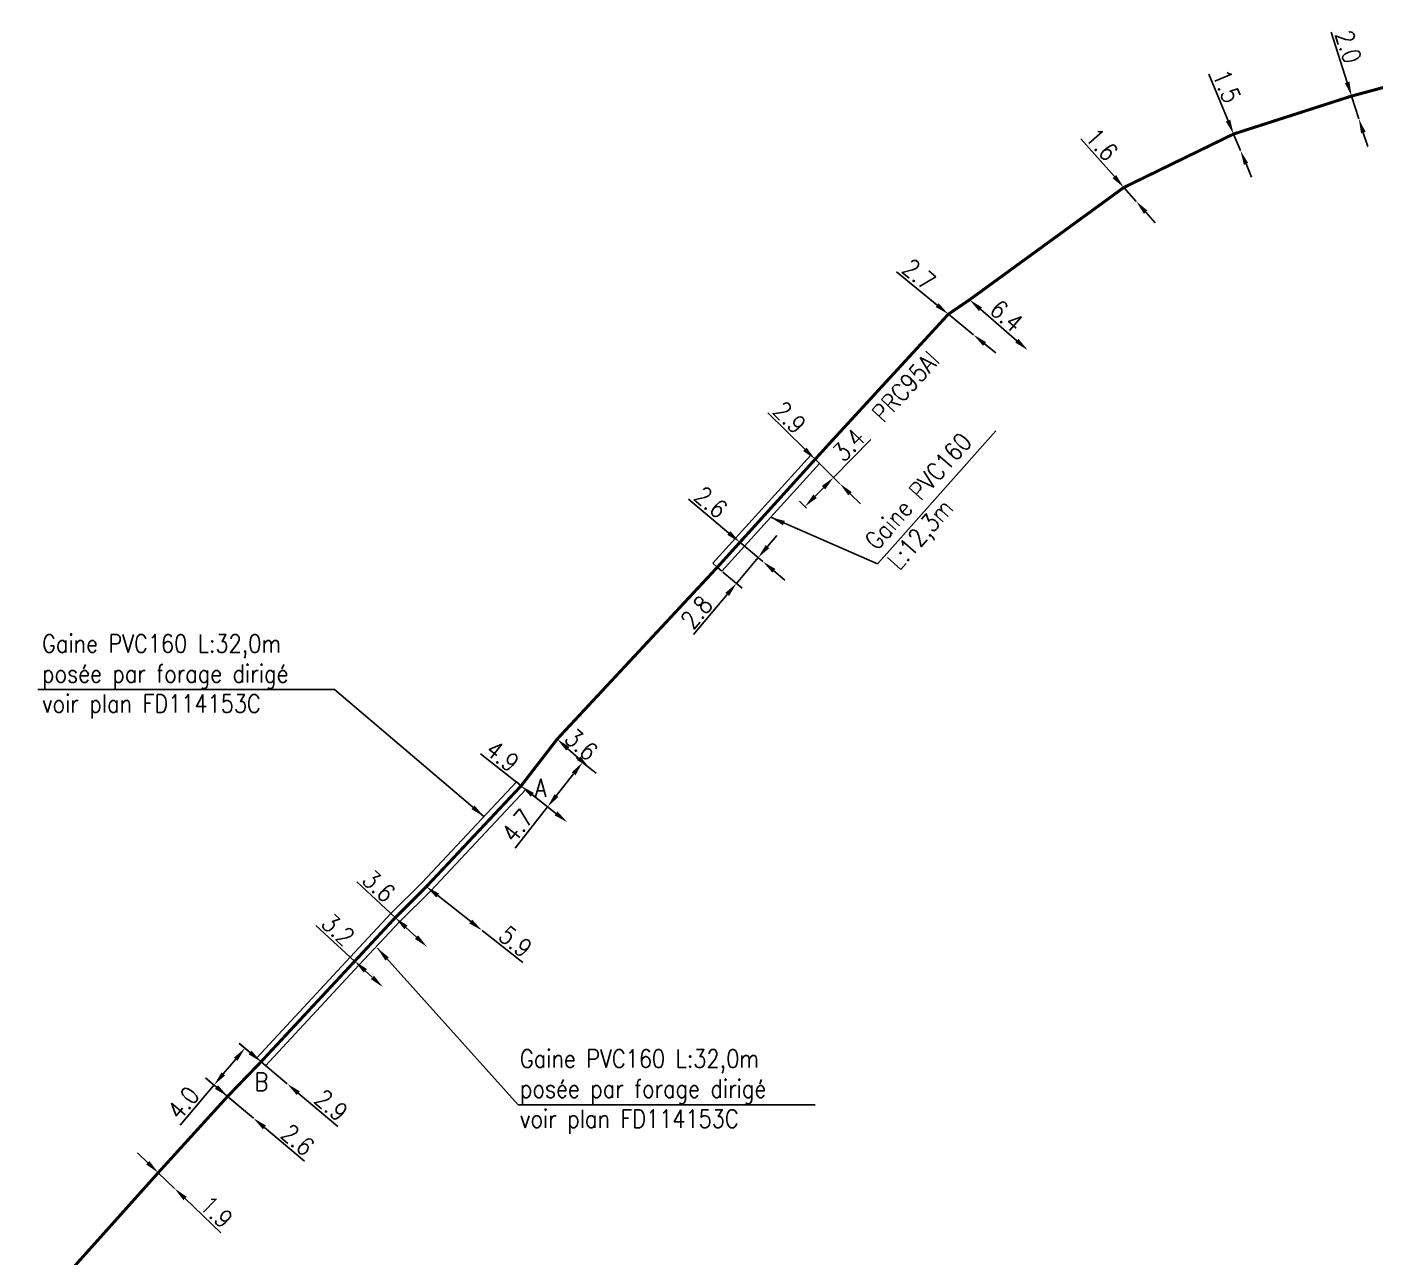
# Model space of a CAD drawing. Header units: millimetres. Extents: x 114000 to 114886, y 153000 to 154000.
# Drawn here: x 114286.7 to 114398.9, y 153217.5 to 153319.9 of the extents above; entities that cross this region are included whole.
import ezdxf

# ---------------------------------------------------------------- set-up
doc = ezdxf.new("R2010")
doc.units = ezdxf.units.MM
doc.header["$PDMODE"] = 34
doc.layers.get('DEFPOINTS').update_dxf_attribs({"linetype": 'CONTINUOUS'})
doc.layers.add('M_130', color=3, linetype='M_ST_15')
doc.layers.add('M_400', color=7, linetype='CONTINUOUS')
doc.styles.get("Standard").update_dxf_attribs({"font": 'romans.shx', "width": 0.85})
doc.linetypes.add('M_ST_15', pattern='A,5,-0.3,["XX",Standard,S=1,R=0,X=0,Y=-0.5],-2.5', length=7.8)
doc.dimstyles.get("Standard").update_dxf_attribs({"dimtxt": 1.5, "dimasz": 1.2, "dimexe": 0.625, "dimexo": 0.625, "dimgap": 0.25, "dimtad": 1, "dimdec": 1, "dimzin": 0, "dimdsep": 46, "dimtxsty": 'Standard', "dimcen": -0.5, "dimadec": 0, "dimazin": 0, "dimtfac": 1, "dimtdec": 1, "dimtmove": 0, "dimatfit": 3, "dimfxl": 1, "dimtolj": 1, "dimtzin": 0, "dimarcsym": 0})

# ---------------------------------------------------------------- blocks, each defined once
blk = doc.blocks.new('*D85')
at = {"layer": 'DEFPOINTS', "color": 0, "linetype": 'Continuous', "transparency": 16777216}
for p in [(114297.6, 153224.47), (114298.97, 153223.16), (114298.97, 153223.16)]:
    blk.add_point(p, dxfattribs=at)
at = {"layer": 'M_130', "color": 0, "linetype": 'Continuous', "lineweight": -2, "transparency": 16777216}
for p, q in [((114296.73, 153225.3), (114295.87, 153226.13)), ((114297.6, 153224.47), (114298.97, 153223.16)), ((114299.84, 153222.33), (114302.82, 153219.47))]:
    blk.add_line(p, q, dxfattribs=at)
at = {"layer": 'M_130', "color": 0, "linetype": 'Continuous', "transparency": 16777216}
for points in [[(114296.87, 153225.45), (114296.6, 153225.16), (114297.6, 153224.47)], [(114299.98, 153222.47), (114299.7, 153222.18), (114298.97, 153223.16)]]:
    blk.add_solid(points, dxfattribs=at)
at = {"layer": 'M_130', "color": 0, "linetype": 'Continuous', "transparency": 16777216, "insert": (114302.45, 153221.21), "char_height": 1.5, "attachment_point": 5, "rotation": 316.224}
blk.add_mtext('\\A1;1.9', dxfattribs=at)
blk = doc.blocks.new('*D86')
at = {"layer": 'DEFPOINTS', "color": 0, "linetype": 'Continuous', "transparency": 16777216}
for p in [(114330.8, 153260.57), (114330.8, 153260.57), (114333.49, 153258.18)]:
    blk.add_point(p, dxfattribs=at)
at = {"layer": 'M_130', "color": 0, "linetype": 'Continuous', "lineweight": -2, "transparency": 16777216}
blk.add_line((114332.59, 153258.98), (114331.7, 153259.77), dxfattribs=at)
at = {"layer": 'M_130', "color": 0, "linetype": 'Continuous', "transparency": 16777216}
for points in [[(114331.83, 153259.92), (114331.56, 153259.62), (114330.8, 153260.57)], [(114332.73, 153259.12), (114332.46, 153258.83), (114333.49, 153258.18)]]:
    blk.add_solid(points, dxfattribs=at)
at = {"layer": 'M_130', "color": 0, "linetype": 'Continuous', "transparency": 16777216, "insert": (114332.81, 153260.12), "char_height": 1.5, "attachment_point": 5, "rotation": 318.3569}
blk.add_mtext('\\A1;3.6', dxfattribs=at)
blk = doc.blocks.new('*D87')
at = {"layer": 'DEFPOINTS', "color": 0, "linetype": 'Continuous', "transparency": 16777216}
for p in [(114363.36, 153295.95), (114363.36, 153295.95), (114365.45, 153294.24)]:
    blk.add_point(p, dxfattribs=at)
at = {"layer": 'M_130', "color": 0, "linetype": 'Continuous', "lineweight": -2, "transparency": 16777216}
for p, q in [((114362.43, 153296.71), (114359.05, 153299.48)), ((114365.45, 153294.24), (114363.36, 153295.95)), ((114366.37, 153293.48), (114367.3, 153292.72))]:
    blk.add_line(p, q, dxfattribs=at)
at = {"layer": 'M_130', "color": 0, "linetype": 'Continuous', "transparency": 16777216}
for points in [[(114362.55, 153296.86), (114362.3, 153296.55), (114363.36, 153295.95)], [(114366.5, 153293.63), (114366.25, 153293.32), (114365.45, 153294.24)]]:
    blk.add_solid(points, dxfattribs=at)
at = {"layer": 'M_130', "color": 0, "linetype": 'Continuous', "transparency": 16777216, "insert": (114360.91, 153299.25), "char_height": 1.5, "attachment_point": 5, "rotation": 320.6927}
blk.add_mtext('\\A1;2.7', dxfattribs=at)
blk = doc.blocks.new('*D88')
at = {"layer": 'DEFPOINTS', "color": 0, "linetype": 'Continuous', "transparency": 16777216}
for p in [(114365.12, 153297.15), (114365.12, 153297.15), (114369.96, 153292.96)]:
    blk.add_point(p, dxfattribs=at)
at = {"layer": 'M_130', "color": 0, "linetype": 'Continuous', "lineweight": -2, "transparency": 16777216}
blk.add_line((114369.06, 153293.74), (114366.03, 153296.36), dxfattribs=at)
at = {"layer": 'M_130', "color": 0, "linetype": 'Continuous', "transparency": 16777216}
for points in [[(114366.16, 153296.51), (114365.9, 153296.21), (114365.12, 153297.15)], [(114369.19, 153293.9), (114368.92, 153293.59), (114369.96, 153292.96)]]:
    blk.add_solid(points, dxfattribs=at)
at = {"layer": 'M_130', "color": 0, "linetype": 'Continuous', "transparency": 16777216, "insert": (114368.2, 153295.81), "char_height": 1.5, "attachment_point": 5, "rotation": 319.1293}
blk.add_mtext('\\A1;6.4', dxfattribs=at)
blk = doc.blocks.new('*D89')
at = {"layer": 'DEFPOINTS', "color": 0, "linetype": 'Continuous', "transparency": 16777216}
for p in [(114377.96, 153306.5), (114377.96, 153306.5), (114378.99, 153305.34)]:
    blk.add_point(p, dxfattribs=at)
at = {"layer": 'M_130', "color": 0, "linetype": 'Continuous', "lineweight": -2, "transparency": 16777216}
for p, q in [((114377.17, 153307.4), (114374.39, 153310.54)), ((114378.99, 153305.34), (114377.96, 153306.5)), ((114379.78, 153304.44), (114380.58, 153303.55))]:
    blk.add_line(p, q, dxfattribs=at)
at = {"layer": 'M_130', "color": 0, "linetype": 'Continuous', "transparency": 16777216}
for points in [[(114377.32, 153307.54), (114377.02, 153307.27), (114377.96, 153306.5)], [(114379.93, 153304.58), (114379.63, 153304.31), (114378.99, 153305.34)]]:
    blk.add_solid(points, dxfattribs=at)
at = {"layer": 'M_130', "color": 0, "linetype": 'Continuous', "transparency": 16777216, "insert": (114376.13, 153310.08), "char_height": 1.5, "attachment_point": 5, "rotation": 311.4964}
blk.add_mtext('\\A1;1.6', dxfattribs=at)
blk = doc.blocks.new('*D90')
at = {"layer": 'DEFPOINTS', "color": 0, "linetype": 'Continuous', "transparency": 16777216}
for p in [(114387.09, 153310.95), (114387.09, 153310.95), (114387.67, 153309.57)]:
    blk.add_point(p, dxfattribs=at)
at = {"layer": 'M_130', "color": 0, "linetype": 'Continuous', "lineweight": -2, "transparency": 16777216}
for p, q in [((114386.63, 153312.06), (114385.03, 153315.93)), ((114387.67, 153309.57), (114387.09, 153310.95)), ((114388.13, 153308.46), (114388.59, 153307.35))]:
    blk.add_line(p, q, dxfattribs=at)
at = {"layer": 'M_130', "color": 0, "linetype": 'Continuous', "transparency": 16777216}
for points in [[(114386.82, 153312.14), (114386.45, 153311.99), (114387.09, 153310.95)], [(114388.31, 153308.54), (114387.95, 153308.38), (114387.67, 153309.57)]]:
    blk.add_solid(points, dxfattribs=at)
at = {"layer": 'M_130', "color": 0, "linetype": 'Continuous', "transparency": 16777216, "insert": (114386.52, 153314.93), "char_height": 1.5, "attachment_point": 5, "rotation": 292.5686}
blk.add_mtext('\\A1;1.5', dxfattribs=at)
blk = doc.blocks.new('*D91')
at = {"layer": 'DEFPOINTS', "color": 0, "linetype": 'Continuous', "transparency": 16777216}
for p in [(114396.91, 153314.11), (114396.91, 153314.11), (114397.52, 153312.21)]:
    blk.add_point(p, dxfattribs=at)
at = {"layer": 'M_130', "color": 0, "linetype": 'Continuous', "lineweight": -2, "transparency": 16777216}
for p, q in [((114396.55, 153315.25), (114395.21, 153319.42)), ((114397.52, 153312.21), (114396.91, 153314.11)), ((114397.89, 153311.06), (114398.26, 153309.92))]:
    blk.add_line(p, q, dxfattribs=at)
at = {"layer": 'M_130', "color": 0, "linetype": 'Continuous', "transparency": 16777216}
for points in [[(114396.74, 153315.31), (114396.36, 153315.19), (114396.91, 153314.11)], [(114398.08, 153311.13), (114397.7, 153311), (114397.52, 153312.21)]]:
    blk.add_solid(points, dxfattribs=at)
at = {"layer": 'M_130', "color": 0, "linetype": 'Continuous', "transparency": 16777216, "insert": (114396.65, 153318.21), "char_height": 1.5, "attachment_point": 5, "rotation": 287.8004}
blk.add_mtext('\\A1;2.0', dxfattribs=at)
blk = doc.blocks.new('*D150')
at = {"layer": 'DEFPOINTS', "color": 0, "linetype": 'Continuous', "transparency": 16777216}
for p in [(114352.27, 153283.87), (114351.42, 153279.93), (114352, 153279.36)]:
    blk.add_point(p, dxfattribs=at)
at = {"layer": 'M_400', "color": 0, "linetype": 'Continuous', "lineweight": -2, "transparency": 16777216}
for p, q in [((114353.8, 153282.36), (114356.91, 153285.52)), ((114352.71, 153283.43), (114354.25, 153281.92)), ((114352.26, 153280.79), (114352.96, 153281.5)), ((114351.55, 153279.8), (114350.98, 153280.37))]:
    blk.add_line(p, q, dxfattribs=at)
at = {"layer": 'M_400', "color": 0, "linetype": 'Continuous', "transparency": 16777216}
for points in [[(114352.82, 153281.64), (114353.11, 153281.36), (114353.8, 153282.36)], [(114352.12, 153280.93), (114352.41, 153280.65), (114351.42, 153279.93)]]:
    blk.add_solid(points, dxfattribs=at)
at = {"layer": 'M_400', "color": 0, "linetype": 'Continuous', "transparency": 16777216, "insert": (114355.07, 153285.07), "char_height": 1.5, "attachment_point": 5, "rotation": 45.4927}
blk.add_mtext('\\A1;3.4', dxfattribs=at)
blk = doc.blocks.new('*D151')
at = {"layer": 'DEFPOINTS', "color": 0, "linetype": 'Continuous', "transparency": 16777216}
for p in [(114352.27, 153283.87), (114352.27, 153283.87), (114354.33, 153281.84)]:
    blk.add_point(p, dxfattribs=at)
at = {"layer": 'M_400', "color": 0, "linetype": 'Continuous', "lineweight": -2, "transparency": 16777216}
for p, q in [((114351.41, 153284.71), (114348.34, 153287.73)), ((114351.83, 153283.42), (114351.83, 153283.42)), ((114354.33, 153281.84), (114352.27, 153283.87)), ((114355.18, 153281), (114356.04, 153280.16))]:
    blk.add_line(p, q, dxfattribs=at)
at = {"layer": 'M_400', "color": 0, "linetype": 'Continuous', "transparency": 16777216}
for points in [[(114351.55, 153284.85), (114351.27, 153284.56), (114352.27, 153283.87)], [(114355.32, 153281.14), (114355.04, 153280.86), (114354.33, 153281.84)]]:
    blk.add_solid(points, dxfattribs=at)
at = {"layer": 'M_400', "color": 0, "linetype": 'Continuous', "transparency": 16777216, "insert": (114350.15, 153287.35), "char_height": 1.5, "attachment_point": 5, "rotation": 315.4927}
blk.add_mtext('\\A1;2.9', dxfattribs=at)
blk = doc.blocks.new('*D152')
at = {"layer": 'DEFPOINTS', "color": 0, "linetype": 'Continuous', "transparency": 16777216}
for p in [(114346.01, 153276.96), (114347.92, 153275.36), (114347.92, 153275.36)]:
    blk.add_point(p, dxfattribs=at)
at = {"layer": 'M_400', "color": 0, "linetype": 'Continuous', "lineweight": -2, "transparency": 16777216}
for p, q in [((114345.09, 153277.73), (114341.74, 153280.54)), ((114347.92, 153275.36), (114346.01, 153276.96)), ((114348.83, 153274.59), (114349.75, 153273.82))]:
    blk.add_line(p, q, dxfattribs=at)
at = {"layer": 'M_400', "color": 0, "linetype": 'Continuous', "transparency": 16777216}
for points in [[(114345.22, 153277.89), (114344.96, 153277.58), (114346.01, 153276.96)], [(114348.96, 153274.74), (114348.71, 153274.43), (114347.92, 153275.36)]]:
    blk.add_solid(points, dxfattribs=at)
at = {"layer": 'M_400', "color": 0, "linetype": 'Continuous', "transparency": 16777216, "insert": (114343.6, 153280.29), "char_height": 1.5, "attachment_point": 5, "rotation": 319.9818}
blk.add_mtext('\\A1;2.6', dxfattribs=at)
blk = doc.blocks.new('*D153')
at = {"layer": 'DEFPOINTS', "color": 0, "linetype": 'Continuous', "transparency": 16777216}
for p in [(114347.53, 153275.68), (114344.13, 153274.88), (114347.92, 153275.36)]:
    blk.add_point(p, dxfattribs=at)
at = {"layer": 'M_400', "color": 0, "linetype": 'Continuous', "lineweight": -2, "transparency": 16777216}
for p, q in [((114348.3, 153276.6), (114349.07, 153277.52)), ((114347.53, 153275.68), (114345.73, 153273.54)), ((114347.44, 153275.76), (114347.05, 153276.09)), ((114344.6, 153274.48), (114346.21, 153273.14)), ((114344.96, 153272.62), (114342.14, 153269.27))]:
    blk.add_line(p, q, dxfattribs=at)
at = {"layer": 'M_400', "color": 0, "linetype": 'Continuous', "transparency": 16777216}
for points in [[(114348.15, 153276.73), (114348.45, 153276.47), (114347.53, 153275.68)], [(114344.8, 153272.75), (114345.11, 153272.49), (114345.73, 153273.54)]]:
    blk.add_solid(points, dxfattribs=at)
at = {"layer": 'M_400', "color": 0, "linetype": 'Continuous', "transparency": 16777216, "insert": (114342.4, 153271.13), "char_height": 1.5, "attachment_point": 5, "rotation": 49.9818}
blk.add_mtext('\\A1;2.8', dxfattribs=at)
blk = doc.blocks.new('*D154')
at = {"layer": 'DEFPOINTS', "color": 0, "linetype": 'Continuous', "transparency": 16777216}
for p in [(114303.38, 153230.83), (114305.52, 153229.02), (114305.52, 153229.02)]:
    blk.add_point(p, dxfattribs=at)
at = {"layer": 'M_130', "color": 0, "linetype": 'Continuous', "lineweight": -2, "transparency": 16777216}
for p, q in [((114302.46, 153231.6), (114301.54, 153232.37)), ((114303.38, 153230.83), (114305.52, 153229.02)), ((114306.44, 153228.24), (114309.78, 153225.43))]:
    blk.add_line(p, q, dxfattribs=at)
at = {"layer": 'M_130', "color": 0, "linetype": 'Continuous', "transparency": 16777216}
for points in [[(114302.59, 153231.75), (114302.33, 153231.45), (114303.38, 153230.83)], [(114306.57, 153228.4), (114306.31, 153228.09), (114305.52, 153229.02)]]:
    blk.add_solid(points, dxfattribs=at)
at = {"layer": 'M_130', "color": 0, "linetype": 'Continuous', "transparency": 16777216, "insert": (114309.21, 153227.21), "char_height": 1.5, "attachment_point": 5, "rotation": 319.8739}
blk.add_mtext('\\A1;2.6', dxfattribs=at)
blk = doc.blocks.new('*D155')
at = {"layer": 'DEFPOINTS', "color": 0, "linetype": 'Continuous', "transparency": 16777216}
for p in [(114306.16, 153233.71), (114302.25, 153231.78), (114305.52, 153229.02)]:
    blk.add_point(p, dxfattribs=at)
at = {"layer": 'M_400', "color": 0, "linetype": 'Continuous', "lineweight": -2, "transparency": 16777216}
for p, q in [((114305.68, 153234.11), (114304.35, 153235.24)), ((114304.05, 153233.92), (114303.02, 153232.7)), ((114302.25, 153231.78), (114299.43, 153228.44)), ((114305.04, 153229.42), (114301.77, 153232.18))]:
    blk.add_line(p, q, dxfattribs=at)
at = {"layer": 'M_400', "color": 0, "linetype": 'Continuous', "transparency": 16777216}
for points in [[(114303.9, 153234.05), (114304.2, 153233.79), (114304.82, 153234.84)], [(114302.87, 153232.83), (114303.17, 153232.57), (114302.25, 153231.78)]]:
    blk.add_solid(points, dxfattribs=at)
at = {"layer": 'M_400', "color": 0, "linetype": 'Continuous', "transparency": 16777216, "insert": (114299.69, 153230.29), "char_height": 1.5, "attachment_point": 5, "rotation": 49.8739}
blk.add_mtext('\\A1;4.0', dxfattribs=at)
blk = doc.blocks.new('*D156')
at = {"layer": 'DEFPOINTS', "color": 0, "linetype": 'Continuous', "transparency": 16777216}
for p in [(114313.95, 153242.09), (114316.3, 153239.93), (114316.3, 153239.93)]:
    blk.add_point(p, dxfattribs=at)
at = {"layer": 'M_400', "color": 0, "linetype": 'Continuous', "lineweight": -2, "transparency": 16777216}
for p, q in [((114313.95, 153242.09), (114310.73, 153245.05)), ((114315.42, 153240.74), (114314.83, 153241.28))]:
    blk.add_line(p, q, dxfattribs=at)
at = {"layer": 'M_400', "color": 0, "linetype": 'Continuous', "transparency": 16777216}
for points in [[(114314.97, 153241.43), (114314.7, 153241.13), (114313.95, 153242.09)], [(114315.56, 153240.88), (114315.29, 153240.59), (114316.3, 153239.93)]]:
    blk.add_solid(points, dxfattribs=at)
at = {"layer": 'M_400', "color": 0, "linetype": 'Continuous', "transparency": 16777216, "insert": (114312.57, 153244.71), "char_height": 1.5, "attachment_point": 5, "rotation": 317.4228}
blk.add_mtext('\\A1;3.2', dxfattribs=at)
blk = doc.blocks.new('*D157')
at = {"layer": 'DEFPOINTS', "color": 0, "linetype": 'Continuous', "transparency": 16777216}
for p in [(114317.33, 153245.71), (114319.98, 153243.27), (114319.98, 153243.27)]:
    blk.add_point(p, dxfattribs=at)
at = {"layer": 'M_400', "color": 0, "linetype": 'Continuous', "lineweight": -2, "transparency": 16777216}
for p, q in [((114317.33, 153245.71), (114314.12, 153248.68)), ((114319.1, 153244.08), (114318.22, 153244.9))]:
    blk.add_line(p, q, dxfattribs=at)
at = {"layer": 'M_400', "color": 0, "linetype": 'Continuous', "transparency": 16777216}
for points in [[(114318.35, 153245.05), (114318.08, 153244.75), (114317.33, 153245.71)], [(114319.23, 153244.23), (114318.96, 153243.94), (114319.98, 153243.27)]]:
    blk.add_solid(points, dxfattribs=at)
at = {"layer": 'M_400', "color": 0, "linetype": 'Continuous', "transparency": 16777216, "insert": (114315.96, 153248.34), "char_height": 1.5, "attachment_point": 5, "rotation": 317.3067}
blk.add_mtext('\\A1;3.6', dxfattribs=at)
blk = doc.blocks.new('*D158')
at = {"layer": 'DEFPOINTS', "color": 0, "linetype": 'Continuous', "transparency": 16777216}
for p in [(114319.92, 153248.29), (114324.55, 153244.64), (114324.55, 153244.64)]:
    blk.add_point(p, dxfattribs=at)
at = {"layer": 'M_400', "color": 0, "linetype": 'Continuous', "lineweight": -2, "transparency": 16777216}
for p, q in [((114320.3, 153248.78), (114320.3, 153248.78)), ((114320.86, 153247.55), (114323.61, 153245.38)), ((114324.55, 153244.64), (114327.94, 153241.97)), ((114324.94, 153245.13), (114324.94, 153245.13))]:
    blk.add_line(p, q, dxfattribs=at)
at = {"layer": 'M_400', "color": 0, "linetype": 'Continuous', "transparency": 16777216}
for points in [[(114320.98, 153247.71), (114320.74, 153247.39), (114319.92, 153248.29)], [(114323.73, 153245.54), (114323.48, 153245.23), (114324.55, 153244.64)]]:
    blk.add_solid(points, dxfattribs=at)
at = {"layer": 'M_400', "color": 0, "linetype": 'Continuous', "transparency": 16777216, "insert": (114327.33, 153243.72), "char_height": 1.5, "attachment_point": 5, "rotation": 321.7733}
blk.add_mtext('\\A1;5.9', dxfattribs=at)
blk = doc.blocks.new('*D159')
at = {"layer": 'DEFPOINTS', "color": 0, "linetype": 'Continuous', "transparency": 16777216}
for p in [(114332.91, 153258.63), (114327.8, 153256.68), (114334.55, 153257.34)]:
    blk.add_point(p, dxfattribs=at)
at = {"layer": 'M_400', "color": 0, "linetype": 'Continuous', "lineweight": -2, "transparency": 16777216}
for p, q in [((114334.06, 153257.73), (114332.42, 153259.02)), ((114332.17, 153257.69), (114330.75, 153255.88)), ((114328.29, 153256.29), (114330.5, 153254.55)), ((114330.01, 153254.94), (114327.3, 153251.5))]:
    blk.add_line(p, q, dxfattribs=at)
at = {"layer": 'M_400', "color": 0, "linetype": 'Continuous', "transparency": 16777216}
for points in [[(114332.02, 153257.81), (114332.33, 153257.56), (114332.91, 153258.63)], [(114330.59, 153256), (114330.91, 153255.76), (114330.01, 153254.94)]]:
    blk.add_solid(points, dxfattribs=at)
at = {"layer": 'M_400', "color": 0, "linetype": 'Continuous', "transparency": 16777216, "insert": (114327.5, 153253.37), "char_height": 1.5, "attachment_point": 5, "rotation": 51.7733}
blk.add_mtext('\\A1;4.7', dxfattribs=at)
blk = doc.blocks.new('*D160')
at = {"layer": 'DEFPOINTS', "color": 0, "linetype": 'Continuous', "transparency": 16777216}
for p in [(114327.8, 153256.68), (114331.65, 153253.65), (114331.65, 153253.65)]:
    blk.add_point(p, dxfattribs=at)
at = {"layer": 'M_400', "color": 0, "linetype": 'Continuous', "lineweight": -2, "transparency": 16777216}
for p, q in [((114327.8, 153256.68), (114324.41, 153259.35)), ((114330.7, 153254.39), (114328.74, 153255.94))]:
    blk.add_line(p, q, dxfattribs=at)
at = {"layer": 'M_400', "color": 0, "linetype": 'Continuous', "transparency": 16777216}
for points in [[(114328.86, 153256.09), (114328.61, 153255.78), (114327.8, 153256.68)], [(114330.83, 153254.55), (114330.58, 153254.23), (114331.65, 153253.65)]]:
    blk.add_solid(points, dxfattribs=at)
at = {"layer": 'M_400', "color": 0, "linetype": 'Continuous', "transparency": 16777216, "insert": (114326.25, 153259.17), "char_height": 1.5, "attachment_point": 5, "rotation": 321.7733}
blk.add_mtext('\\A1;4.9', dxfattribs=at)
blk = doc.blocks.new('*D161')
at = {"layer": 'DEFPOINTS', "color": 0, "linetype": 'Continuous', "transparency": 16777216}
for p in [(114306.16, 153233.71), (114306.16, 153233.71), (114308.34, 153231.87)]:
    blk.add_point(p, dxfattribs=at)
at = {"layer": 'M_400', "color": 0, "linetype": 'Continuous', "lineweight": -2, "transparency": 16777216}
for p, q in [((114305.25, 153234.48), (114304.33, 153235.25)), ((114306.16, 153233.71), (114308.34, 153231.87)), ((114309.26, 153231.1), (114312.56, 153228.32))]:
    blk.add_line(p, q, dxfattribs=at)
at = {"layer": 'M_400', "color": 0, "linetype": 'Continuous', "transparency": 16777216}
for points in [[(114305.37, 153234.63), (114305.12, 153234.33), (114306.16, 153233.71)], [(114309.39, 153231.25), (114309.13, 153230.94), (114308.34, 153231.87)]]:
    blk.add_solid(points, dxfattribs=at)
at = {"layer": 'M_400', "color": 0, "linetype": 'Continuous', "transparency": 16777216, "insert": (114312.01, 153230.09), "char_height": 1.5, "attachment_point": 5, "rotation": 319.8739}
blk.add_mtext('\\A1;2.9', dxfattribs=at)

msp = doc.modelspace()

# ---------------------------------------------------------------- linework, layer by layer
at = {"layer": 'M_130', "const_width": 0.25}
msp.add_lwpolyline([(114409, 153317.37), (114396.91, 153314.11), (114387.09, 153310.95), (114377.96, 153306.5), (114365.12, 153297.15), (114363.36, 153295.95), (114353.64, 153285.38), (114352.08, 153283.66), (114344.13, 153274.88), (114330.8, 153260.57), (114327.8, 153256.68), (114319.92, 153248.29), (114317.33, 153245.71), (114313.84, 153241.96), (114306.16, 153233.71), (114303.38, 153230.83), (114297.6, 153224.47), (114286.8, 153212.41)], dxfattribs=at)
at = {"layer": 'M_400', "color": 7}
for p, q in [((114343.76, 153275.22), (114351.9, 153284.2)), ((114344.5, 153274.55), (114352.64, 153283.53)), ((114351.9, 153284.2), (114352.27, 153283.87)), ((114352.64, 153283.53), (114352.27, 153283.87)), ((114343.76, 153275.22), (114344.13, 153274.88)), ((114344.5, 153274.55), (114344.13, 153274.88)), ((114319.56, 153248.64), (114327.43, 153257.02)), ((114327.43, 153257.02), (114327.8, 153256.68)), ((114328.16, 153256.34), (114327.8, 153256.68)), ((114320.28, 153247.94), (114328.16, 153256.34)), ((114316.97, 153246.06), (114319.56, 153248.64)), ((114317.69, 153245.36), (114320.28, 153247.94)), ((114313.58, 153242.43), (114316.97, 153246.06)), ((114314.31, 153241.75), (114317.69, 153245.36)), ((114305.8, 153234.05), (114313.58, 153242.43)), ((114306.53, 153233.37), (114314.31, 153241.75)), ((114305.8, 153234.05), (114306.16, 153233.71)), ((114306.53, 153233.37), (114306.16, 153233.71))]:
    msp.add_line(p, q, dxfattribs=at)

# ---------------------------------------------------------------- texts
at = {"layer": 'M_130', "linetype": 'Continuous', "width": 0.85}
msp.add_text('PRC95Al', height=1.5, rotation=47.4035, dxfattribs=at).set_placement((114357.96, 153286.82))
at = {"layer": 'M_400', "linetype": 'Continuous', "width": 0.85}
for s, p in [('A', (114328.94, 153255.77)), ('B', (114305.63, 153231.29))]:
    msp.add_text(s, height=1.5, dxfattribs=at).set_placement(p)
at = {"layer": 'M_400', "linetype": 'Continuous', "insert": (114359.61, 153274.24), "char_height": 1.5, "attachment_point": 7, "rotation": 48.363}
msp.add_mtext('\\A1;Gaine PVC160\\PL:12,3m', dxfattribs=at)
at = {"layer": 'M_400', "linetype": 'Continuous', "char_height": 1.5, "attachment_point": 7}
for insert in [(114287.94, 153262.28), (114327.71, 153227.72)]:
    msp.add_mtext('\\A1;Gaine PVC160 L:32,0m\\Pposée par forage dirigé\\Pvoir plan FD114153C', dxfattribs=dict(at, insert=insert))

# ---------------------------------------------------------------- dimensions: what is measured, and where the dimension line sits
at = {"layer": 'M_130', "linetype": 'Continuous'}
for p1, p2, picture, middle in [((114397.52, 153312.21), (114396.91, 153314.11), '*D91', (114396.65, 153318.21)), ((114387.67, 153309.57), (114387.09, 153310.95), '*D90', (114386.52, 153314.93)), ((114378.9896, 153305.3432), (114377.9626, 153306.5041), '*D89', (114376.1311, 153310.0838)), ((114365.45, 153294.24), (114363.36, 153295.95), '*D87', (114360.91, 153299.25)), ((114369.96, 153292.96), (114365.12, 153297.15), '*D88', (114368.2, 153295.81)), ((114333.49, 153258.18), (114330.8, 153260.57), '*D86', (114332.81, 153260.12)), ((114297.6, 153224.47), (114298.97, 153223.16), '*D85', (114302.45, 153221.21))]:
    dim = msp.add_aligned_dim(p1=p1, p2=p2, distance=0, dimstyle='Standard', dxfattribs=at)
    dim.commit()
    dim.dimension.update_dxf_attribs({"geometry": picture, "text_midpoint": middle})
dim = msp.add_linear_dim(base=(114305.52, 153229.02), p1=(114303.38, 153230.83), p2=(114305.52, 153229.02), angle=139.8739, text='2.6', dimstyle='Standard', dxfattribs=at)
dim.commit()
dim.dimension.update_dxf_attribs({"geometry": '*D154', "text_midpoint": (114308.57, 153226.45), "dimtype": 160})
at = {"layer": 'M_400', "linetype": 'Continuous'}
for base, p1, p2, angle, text, picture, middle in [((114352.27, 153283.87), (114354.33, 153281.84), (114352.27, 153283.87), 315.4927, '2.9', '*D151', (114349.45, 153286.64)), ((114347.92, 153275.36), (114346.01, 153276.96), (114347.92, 153275.36), 139.9818, '2.6', '*D152', (114342.96, 153279.52))]:
    dim = msp.add_linear_dim(base=base, p1=p1, p2=p2, angle=angle, text=text, dimstyle='Standard', dxfattribs=at)
    dim.commit()
    dim.dimension.update_dxf_attribs({"geometry": picture, "text_midpoint": middle, "dimtype": 160})
for base, p1, p2, angle, picture, middle in [((114351.42, 153279.93), (114352.27, 153283.87), (114352, 153279.36), 45.4927, '*D150', (114355.78, 153284.37)), ((114347.53, 153275.68), (114344.13, 153274.88), (114347.92, 153275.36), 229.9818, '*D153', (114343.16, 153270.49)), ((114331.65, 153253.65), (114327.8, 153256.68), (114331.65, 153253.65), 141.7733, '*D160', (114325.63, 153258.38)), ((114332.91, 153258.63), (114327.8, 153256.68), (114334.55, 153257.34), 231.7733, '*D159', (114328.28, 153252.75)), ((114319.98, 153243.27), (114317.33, 153245.71), (114319.98, 153243.27), 137.3067, '*D157', (114315.29, 153247.6)), ((114324.55, 153244.64), (114319.92, 153248.29), (114324.55, 153244.64), 141.7733, '*D158', (114326.72, 153242.94)), ((114316.3, 153239.93), (114313.95, 153242.09), (114316.3, 153239.93), 137.4228, '*D156', (114311.9, 153243.98)), ((114302.25, 153231.78), (114306.16, 153233.71), (114305.52, 153229.02), 49.8739, '*D155', (114300.45, 153229.65)), ((114306.162695, 153233.70719), (114308.341885, 153231.870446), (114306.162695, 153233.70719), 319.873936, '*D161', (114311.366263, 153229.321331))]:
    dim = msp.add_linear_dim(base=base, p1=p1, p2=p2, angle=angle, dimstyle='Standard', dxfattribs=at)
    dim.commit()
    dim.dimension.update_dxf_attribs({"geometry": picture, "text_midpoint": middle, "dimtype": 160})

# ---------------------------------------------------------------- leaders
at = {"layer": 'M_400', "linetype": 'Continuous', "annotation_type": 0, "has_hookline": 1, "hookline_direction": 0, "text_width": 13.36, "horizontal_direction": (0.664409, 0.747369, 0)}
msp.add_leader([(114348.57, 153279.04), (114357.46, 153275.16), (114358.26, 153276.06)], dimstyle='Standard', dxfattribs=at)
at = {"layer": 'M_400', "linetype": 'Continuous', "annotation_type": 0, "has_hookline": 1, "text_width": 23.25}
for points, hookline_direction in [([(114324.71, 153254.12), (114312.27, 153264.7), (114311.07, 153264.7)], 1), ([(114315.85, 153243.16), (114327.57, 153230.13), (114328.77, 153230.13)], 0)]:
    msp.add_leader(points, dimstyle='Standard', dxfattribs=dict(at, hookline_direction=hookline_direction))

doc.saveas('drawing.dxf')
